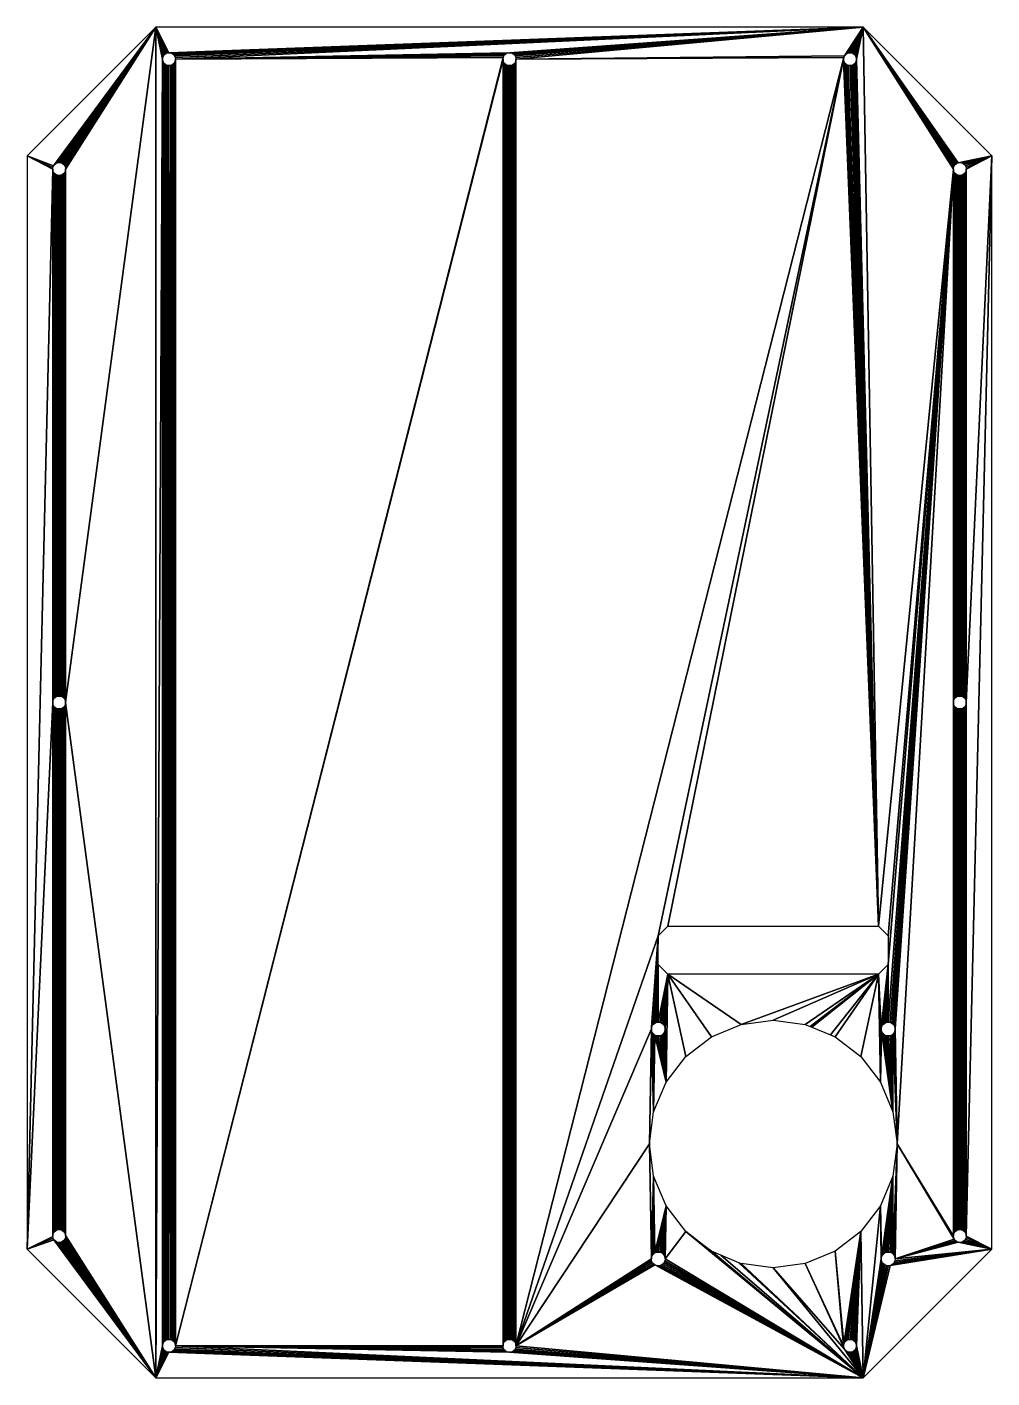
# Model space of a CAD drawing. Header units: metres. Extents: x 539 to 840, y -45 to 375.
import ezdxf

# ---------------------------------------------------------------- set-up
doc = ezdxf.new("R2010")
doc.units = ezdxf.units.M

msp = doc.modelspace()

# ---------------------------------------------------------------- meshes
at = {"layer": 'Layer0'}
mesh = msp.add_polyface(dxfattribs=at)
corners = [(579.5, -45.32, 202.88), (581.64, -35.32, 202.88), (581.64, 364.68, 202.88), (585.64, -35.32, 202.88), (687.5, -35.32, 202.88), (687.5, 364.68, 202.87), (547.57, 330.02, 202.88), (547.5, 164.68, 202.88), (547.57, 165.2, 202.88), (547.77, 329.54, 202.88), (547.77, 165.68, 202.88), (548.09, 329.13, 202.88), (548.09, 166.1, 202.88), (548.5, 328.81, 202.88), (548.5, 166.41, 202.88), (548.98, 328.61, 202.88), (548.98, 166.61, 202.88), (549.5, 328.54, 202.88), (549.5, 166.68, 202.88), (550.02, 328.61, 202.88), (550.02, 166.61, 202.88), (550.5, 328.81, 202.88), (550.5, 166.41, 202.88), (550.91, 329.13, 202.88), (550.91, 166.1, 202.88), (551.23, 329.54, 202.88), (551.23, 165.68, 202.88), (551.43, 330.02, 202.88), (551.43, 165.2, 202.88), (551.5, 330.54, 202.88), (551.5, 164.68, 202.88), (547.5, 330.54, 202.88), (539.5, 334.68, 202.88), (539.5, -5.32, 202.88), (547.51, -1.37, 202.88), (547.57, 164.16, 202.88), (547.68, -0.35, 202.88), (547.77, 163.68, 202.88), (547.95, 0.09, 202.88), (548.09, 163.27, 202.88), (548.34, 0.45, 202.88), (548.5, 162.95, 202.88), (548.8, 0.7, 202.88), (548.98, 162.75, 202.88), (549.31, 0.81, 202.88), (549.5, 162.68, 202.88), (549.5, 0.81, 202.88), (550.02, 162.75, 202.88), (550.33, 0.65, 202.88), (550.5, 162.95, 202.88), (550.77, 0.37, 202.88), (550.91, 163.27, 202.88), (551.13, -0.01, 202.88), (551.23, 163.68, 202.88), (551.37, -0.47, 202.88), (551.43, 164.16, 202.88), (551.49, -0.98, 202.88), (579.5, 374.68, 202.88), (581.71, 364.16, 202.88), (581.71, -34.8, 202.88), (581.91, 363.68, 202.88), (581.91, -34.32, 202.88), (582.23, 363.27, 202.88), (582.23, -33.9, 202.88), (582.64, 362.95, 202.88), (582.64, -33.59, 202.88), (583.12, 362.75, 202.88), (583.12, -33.39, 202.88), (583.64, 362.68, 202.88), (583.64, -33.32, 202.88), (584.16, 362.75, 202.88), (584.16, -33.39, 202.88), (584.64, 362.95, 202.88), (584.64, -33.59, 202.88), (585.06, 363.27, 202.88), (585.06, -33.9, 202.88), (585.37, 363.68, 202.88), (585.37, -34.32, 202.88), (585.57, 364.16, 202.88), (585.57, -34.8, 202.88), (585.64, 364.68, 202.88), (687.57, 364.16, 202.87), (687.57, -34.8, 202.88), (687.77, 363.68, 202.87), (687.77, -34.32, 202.88), (688.09, 363.27, 202.87), (688.09, -33.9, 202.88), (688.5, 362.95, 202.87), (688.5, -33.59, 202.88), (688.98, 362.75, 202.87), (688.98, -33.39, 202.88), (689.5, 362.68, 202.87)]
mesh.append_faces([[corners[k] for k in face] for face in [(35, 36, 37), (37, 38, 39), (39, 40, 41), (41, 42, 43), (43, 44, 45), (45, 46, 47), (47, 48, 49), (49, 50, 51), (51, 52, 53), (53, 54, 55), (55, 56, 30), (58, 59, 60), (60, 61, 62), (62, 63, 64), (64, 65, 66), (66, 67, 68), (68, 69, 70), (70, 71, 72), (72, 73, 74), (83, 84, 85), (85, 86, 87), (87, 88, 89), (89, 90, 91)]], dxfattribs={"vtx0": -1, "vtx1": -1})
mesh.append_faces([[corners[k] for k in face] for face in [(0, 1, 2), (3, 4, 5), (33, 7, 31), (30, 0, 57)]], dxfattribs={"vtx0": -1, "vtx1": -1, "vtx2": -1})
mesh.append_faces([[corners[k] for k in face] for face in [(6, 7, 8), (9, 8, 10), (11, 10, 12), (13, 12, 14), (15, 14, 16), (17, 16, 18), (19, 18, 20), (21, 20, 22), (23, 22, 24), (25, 24, 26), (27, 26, 28), (29, 28, 30), (31, 32, 33), (34, 35, 7), (58, 1, 59), (60, 59, 61), (62, 61, 63), (64, 63, 65), (66, 65, 67), (68, 67, 69), (70, 69, 71), (72, 71, 73), (74, 73, 75), (76, 75, 77), (78, 77, 79), (80, 79, 3), (81, 4, 82), (83, 82, 84), (85, 84, 86), (87, 86, 88), (89, 88, 90)]], dxfattribs={"vtx0": -1, "vtx2": -1})
mesh = msp.add_polyface(dxfattribs=at)
corners = [(547.5, 164.68, 202.88), (547.57, 330.02, 202.88), (547.5, 330.54, 202.88), (547.57, 165.2, 202.88), (547.77, 329.54, 202.88), (547.77, 165.68, 202.88), (548.09, 329.13, 202.88), (548.09, 166.1, 202.88), (548.5, 328.81, 202.88), (548.5, 166.41, 202.88), (548.98, 328.61, 202.88), (548.98, 166.61, 202.88), (549.5, 328.54, 202.88), (549.5, 166.68, 202.88), (550.02, 328.61, 202.88), (550.02, 166.61, 202.88), (550.5, 328.81, 202.88), (550.5, 166.41, 202.88), (550.91, 329.13, 202.88), (550.91, 166.1, 202.88), (551.23, 329.54, 202.88), (551.23, 165.68, 202.88), (551.43, 330.02, 202.88), (551.43, 165.2, 202.88), (551.5, 330.54, 202.88), (539.5, 334.68, 202.88), (547.77, 331.54, 202.88), (579.5, 374.68, 202.88), (547.57, 331.06, 202.88), (548.09, 331.95, 202.88), (548.5, 332.27, 202.88), (548.98, 332.47, 202.88), (549.5, 332.54, 202.88), (550.02, 332.47, 202.88), (550.5, 332.27, 202.88), (550.91, 331.95, 202.88), (551.23, 331.54, 202.88), (551.43, 331.06, 202.88), (551.5, 164.68, 202.88), (579.5, -45.32, 202.88), (581.64, 364.68, 202.88), (581.71, 365.2, 202.88), (581.91, 365.68, 202.88), (582.23, 366.1, 202.88), (582.64, 366.41, 202.88), (583.12, 366.61, 202.88), (583.64, 366.68, 202.88), (799.5, 374.68, 202.87), (584.16, 366.61, 202.88), (584.64, 366.41, 202.88), (585.06, 366.1, 202.88), (585.37, 365.68, 202.88), (585.57, 365.2, 202.88), (585.64, 364.68, 202.88), (689.5, 366.68, 202.87), (688.98, 366.61, 202.87), (688.5, 366.41, 202.87), (688.09, 366.1, 202.87), (687.77, 365.68, 202.87), (687.57, 365.2, 202.87), (585.64, -35.32, 202.88), (687.5, 364.68, 202.87), (793.43, 365.2, 202.87), (691.5, 364.68, 202.87), (691.5, -35.32, 202.88), (581.64, -35.32, 202.88), (581.71, 364.16, 202.88), (585.06, 363.27, 202.88), (585.06, -33.9, 202.88), (585.37, 363.68, 202.88), (585.37, -34.32, 202.88), (585.57, 364.16, 202.88), (585.57, -34.8, 202.88), (687.5, -35.32, 202.88), (687.57, 364.16, 202.87), (687.57, -34.8, 202.88), (687.77, 363.68, 202.87), (690.91, 363.27, 202.87), (690.91, -33.9, 202.88), (691.23, 363.68, 202.87), (691.23, -34.32, 202.88), (691.43, 364.16, 202.87), (691.43, -34.8, 202.88)]
mesh.append_faces([[corners[k] for k in face] for face in [(1, 3, 4), (4, 5, 6), (6, 7, 8), (8, 9, 10), (10, 11, 12), (12, 13, 14), (14, 15, 16), (16, 17, 18), (18, 19, 20), (20, 21, 22), (22, 23, 24), (25, 26, 27), (26, 25, 28), (28, 25, 2), (27, 46, 47), (54, 53, 55), (55, 53, 56), (56, 53, 57), (57, 53, 58), (58, 53, 59), (59, 60, 61), (67, 68, 69), (69, 70, 71), (71, 72, 53), (74, 75, 76), (77, 78, 79), (79, 80, 81), (81, 82, 63)]], dxfattribs={"vtx0": -1, "vtx1": -1})
mesh.append_faces([[corners[k] for k in face] for face in [(27, 24, 38), (27, 39, 40), (47, 53, 54), (59, 53, 60), (62, 63, 64)]], dxfattribs={"vtx0": -1, "vtx1": -1, "vtx2": -1})
mesh.append_faces([[corners[k] for k in face] for face in [(0, 1, 2), (27, 26, 29), (27, 29, 30), (27, 30, 31), (27, 31, 32), (27, 32, 33), (27, 33, 34), (27, 34, 35), (27, 35, 36), (27, 36, 37), (27, 37, 24), (27, 40, 41), (27, 41, 42), (27, 42, 43), (27, 43, 44), (27, 44, 45), (27, 45, 46), (47, 46, 48), (47, 48, 49), (47, 49, 50), (47, 50, 51), (47, 51, 52), (47, 52, 53), (65, 66, 40), (73, 74, 61)]], dxfattribs={"vtx0": -1, "vtx2": -1})
mesh = msp.add_polyface(dxfattribs=at)
corners = [(827.5, 164.68, 202.87), (827.57, 330.02, 202.87), (827.5, 330.54, 202.87), (827.57, 165.2, 202.87), (827.77, 329.54, 202.87), (827.77, 165.68, 202.87), (828.09, 329.13, 202.87), (828.09, 166.1, 202.87), (828.5, 328.81, 202.87), (828.5, 166.41, 202.87), (828.98, 328.61, 202.87), (828.98, 166.61, 202.87), (829.5, 328.54, 202.87), (829.5, 166.68, 202.87), (830.02, 328.61, 202.87), (830.02, 166.61, 202.87), (830.5, 328.81, 202.87), (830.5, 166.41, 202.87), (830.91, 329.13, 202.87), (830.91, 166.1, 202.87), (831.23, 329.54, 202.87), (831.23, 165.68, 202.87), (831.43, 330.02, 202.87), (831.43, 165.2, 202.87), (831.5, 330.54, 202.87), (793.36, 364.68, 202.87), (804.25, 95.18, 202.87), (793.43, 364.16, 202.87), (793.63, 363.68, 202.87), (793.94, 363.27, 202.87), (794.36, 362.95, 202.87), (794.84, 362.75, 202.87), (795.36, 362.68, 202.87), (795.88, 362.75, 202.87), (796.36, 362.95, 202.87), (796.77, 363.27, 202.87), (797.09, 363.68, 202.87), (797.29, 364.16, 202.87), (797.36, 364.68, 202.87), (799.5, 374.68, 202.87), (827.57, 331.06, 202.87), (827.77, 331.54, 202.87), (828.09, 331.95, 202.87), (828.5, 332.27, 202.87), (828.98, 332.47, 202.87), (839.5, 334.68, 202.87), (829.5, 332.54, 202.87), (830.02, 332.47, 202.87), (830.5, 332.27, 202.87), (830.91, 331.95, 202.87), (831.23, 331.54, 202.87), (831.43, 331.06, 202.87), (831.5, 164.68, 202.87), (689.5, 366.68, 202.87), (690.02, 366.61, 202.87), (690.5, 366.41, 202.87), (690.91, 366.1, 202.87), (691.23, 365.68, 202.87), (691.43, 365.2, 202.87), (691.5, 364.68, 202.87), (793.63, 365.68, 202.87), (793.43, 365.2, 202.87), (738.75, 95.18, 202.87), (793.94, 366.1, 202.87), (794.36, 366.41, 202.87), (794.84, 366.61, 202.87), (795.36, 366.68, 202.87), (795.88, 366.61, 202.87), (796.36, 366.41, 202.87), (796.77, 366.1, 202.87), (797.09, 365.68, 202.87), (797.29, 365.2, 202.87)]
mesh.append_faces([[corners[k] for k in face] for face in [(1, 3, 4), (4, 5, 6), (6, 7, 8), (8, 9, 10), (10, 11, 12), (12, 13, 14), (14, 15, 16), (16, 17, 18), (18, 19, 20), (20, 21, 22), (22, 23, 24), (25, 26, 27), (27, 26, 28), (28, 26, 29), (29, 26, 30), (30, 26, 31), (31, 26, 32), (32, 26, 33), (33, 26, 34), (34, 26, 35), (35, 26, 36), (36, 26, 37), (37, 26, 38), (39, 44, 45), (60, 59, 61), (61, 62, 25)]], dxfattribs={"vtx0": -1, "vtx1": -1})
mesh.append_faces([[corners[k] for k in face] for face in [(38, 26, 39), (39, 26, 2), (45, 24, 52), (39, 59, 60)]], dxfattribs={"vtx0": -1, "vtx1": -1, "vtx2": -1})
mesh.append_faces([[corners[k] for k in face] for face in [(0, 1, 2), (39, 2, 40), (39, 40, 41), (39, 41, 42), (39, 42, 43), (39, 43, 44), (45, 44, 46), (45, 46, 47), (45, 47, 48), (45, 48, 49), (45, 49, 50), (45, 50, 51), (45, 51, 24), (39, 53, 54), (39, 54, 55), (39, 55, 56), (39, 56, 57), (39, 57, 58), (39, 58, 59), (39, 60, 63), (39, 63, 64), (39, 64, 65), (39, 65, 66), (39, 66, 67), (39, 67, 68), (39, 68, 69), (39, 69, 70), (39, 70, 71), (39, 71, 38)]], dxfattribs={"vtx0": -1, "vtx2": -1})
mesh = msp.add_polyface(dxfattribs=at)
corners = [(827.57, 330.02, 202.87), (827.5, 164.68, 202.87), (827.57, 165.2, 202.87), (827.77, 329.54, 202.87), (827.77, 165.68, 202.87), (828.09, 329.13, 202.87), (828.09, 166.1, 202.87), (828.5, 328.81, 202.87), (828.5, 166.41, 202.87), (828.98, 328.61, 202.87), (828.98, 166.61, 202.87), (829.5, 328.54, 202.87), (829.5, 166.68, 202.87), (830.02, 328.61, 202.87), (830.02, 166.61, 202.87), (830.5, 328.81, 202.87), (830.5, 166.41, 202.87), (830.91, 329.13, 202.87), (830.91, 166.1, 202.87), (831.23, 329.54, 202.87), (831.23, 165.68, 202.87), (831.43, 330.02, 202.87), (831.43, 165.2, 202.87), (831.5, 330.54, 202.87), (831.5, 164.68, 202.87), (827.5, -1.18, 202.87), (827.57, 164.16, 202.87), (827.57, -0.66, 202.87), (827.77, 163.68, 202.87), (827.77, -0.18, 202.87), (828.09, 163.27, 202.87), (828.09, 0.24, 202.87), (828.5, 162.95, 202.87), (828.5, 0.56, 202.87), (828.98, 162.75, 202.87), (828.98, 0.76, 202.87), (829.5, 162.68, 202.87), (829.5, 0.82, 202.87), (830.02, 162.75, 202.87), (830.02, 0.76, 202.87), (830.5, 162.95, 202.87), (830.5, 0.56, 202.87), (830.91, 163.27, 202.87), (830.91, 0.24, 202.87), (831.23, 163.68, 202.87), (831.23, -0.18, 202.87), (831.43, 164.16, 202.87), (831.43, -0.66, 202.87), (810, 27.43, 202.87), (827.5, 330.54, 202.87), (831.5, -1.18, 202.87), (839.5, -5.32, 202.87), (839.5, 334.68, 202.87), (804.25, 95.18, 202.87), (793.36, 364.68, 202.87), (738.75, 95.18, 202.87), (807.25, 92.18, 202.87), (807.25, 83.18, 202.87), (807.25, 65.33, 202.87), (807.81, 65.25, 202.87), (808.33, 65.04, 202.87), (808.77, 64.7, 202.87), (809.11, 64.25, 202.87), (809.33, 63.73, 202.87), (809.4, 63.18, 202.87), (735.19, 65.25, 202.87), (735.75, 83.18, 202.87), (735.75, 92.18, 202.87), (735.75, 65.33, 202.87), (738.75, 80.18, 202.87), (761.54, 64.61, 202.87), (804.25, 80.18, 202.87), (805.1, 63.18, 202.87), (793.43, 365.2, 202.87), (691.5, -35.32, 202.88), (733.67, 63.73, 202.87), (733.89, 64.25, 202.87), (734.23, 64.7, 202.87), (734.68, 65.04, 202.87), (689.5, 362.68, 202.87), (688.98, -33.39, 202.88), (689.5, -33.32, 202.88), (690.02, 362.75, 202.87), (690.02, -33.39, 202.88), (690.5, 362.95, 202.87), (690.5, -33.59, 202.88), (690.91, 363.27, 202.87), (690.91, -33.9, 202.88), (691.23, 363.68, 202.87), (691.23, -34.32, 202.88), (691.43, 364.16, 202.87), (691.43, -34.8, 202.88), (691.5, 364.68, 202.87)]
mesh.append_faces([[corners[k] for k in face] for face in [(26, 27, 28), (28, 29, 30), (30, 31, 32), (32, 33, 34), (34, 35, 36), (36, 37, 38), (38, 39, 40), (40, 41, 42), (42, 43, 44), (44, 45, 46), (46, 47, 24), (53, 54, 55), (66, 68, 69), (69, 70, 71), (71, 72, 57), (79, 81, 82), (82, 83, 84), (84, 85, 86)]], dxfattribs={"vtx0": -1, "vtx1": -1})
mesh.append_faces([[corners[k] for k in face] for face in [(48, 25, 49), (49, 25, 1), (49, 57, 58), (49, 64, 48), (52, 24, 50), (73, 74, 67)]], dxfattribs={"vtx0": -1, "vtx1": -1, "vtx2": -1})
mesh.append_faces([[corners[k] for k in face] for face in [(0, 1, 2), (3, 2, 4), (5, 4, 6), (7, 6, 8), (9, 8, 10), (11, 10, 12), (13, 12, 14), (15, 14, 16), (17, 16, 18), (19, 18, 20), (21, 20, 22), (23, 22, 24), (25, 26, 1), (50, 51, 52), (49, 53, 56), (49, 56, 57), (49, 58, 59), (49, 59, 60), (49, 60, 61), (49, 61, 62), (49, 62, 63), (49, 63, 64), (65, 66, 67), (67, 75, 76), (67, 76, 77), (67, 77, 78), (67, 78, 65), (73, 67, 55), (79, 80, 81), (82, 81, 83), (84, 83, 85), (86, 85, 87), (88, 87, 89), (90, 89, 91), (92, 91, 74)]], dxfattribs={"vtx0": -1, "vtx2": -1})
mesh = msp.add_polyface(dxfattribs=at)
corners = [(581.64, -35.32, 202.88), (579.5, -45.32, 202.88), (581.71, -35.84, 202.88), (581.91, -36.32, 202.88), (582.23, -36.73, 202.88), (582.64, -37.05, 202.88), (583.12, -37.25, 202.88), (583.64, -37.32, 202.88), (799.5, -45.32, 202.87), (584.16, -37.25, 202.88), (584.64, -37.05, 202.88), (585.06, -36.73, 202.88), (585.37, -36.32, 202.88), (585.57, -35.84, 202.88), (585.64, -35.32, 202.88), (689.5, -37.32, 202.88), (688.98, -37.25, 202.88), (688.5, -37.05, 202.88), (688.09, -36.73, 202.88), (687.77, -36.32, 202.88), (687.57, -35.84, 202.88), (687.5, -35.32, 202.88), (690.02, -37.25, 202.88), (690.5, -37.05, 202.88), (691.5, -35.32, 202.88), (734.68, -10.19, 202.87), (734.23, -9.84, 202.87), (733.89, -9.4, 202.87), (733.67, -8.88, 202.87), (733.6, -8.32, 202.87), (733, 27.43, 202.87), (547.57, 164.16, 202.88), (547.51, -1.37, 202.88), (547.53, -0.85, 202.88), (547.68, -0.35, 202.88), (547.77, 163.68, 202.88), (547.95, 0.09, 202.88), (548.09, 163.27, 202.88), (548.34, 0.45, 202.88), (548.5, 162.95, 202.88), (548.8, 0.7, 202.88), (548.98, 162.75, 202.88), (549.31, 0.81, 202.88), (549.5, 162.68, 202.88), (549.5, 0.81, 202.88), (550.02, 162.75, 202.88), (549.83, 0.8, 202.88), (550.33, 0.65, 202.88), (550.5, 162.95, 202.88), (550.77, 0.37, 202.88), (550.91, 163.27, 202.88), (551.13, -0.01, 202.88), (551.23, 163.68, 202.88), (551.37, -0.47, 202.88), (551.43, 164.16, 202.88), (551.49, -0.98, 202.88), (547.5, 164.68, 202.88), (539.5, -5.32, 202.88), (547.63, -1.88, 202.88), (547.87, -2.34, 202.88), (548.23, -2.72, 202.88), (548.67, -3, 202.88), (549.17, -3.15, 202.88), (549.69, -3.17, 202.88), (550.2, -3.05, 202.88), (550.66, -2.8, 202.88), (550.9, -2.58, 202.88), (551.05, -2.45, 202.88), (551.32, -2, 202.88), (551.47, -1.5, 202.88), (551.5, 164.68, 202.88), (735.75, 92.18, 202.87), (733.6, 63.18, 202.87)]
mesh.append_faces([[corners[k] for k in face] for face in [(0, 1, 2), (2, 1, 3), (3, 1, 4), (4, 1, 5), (5, 1, 6), (6, 1, 7), (7, 8, 9), (9, 8, 10), (10, 8, 11), (11, 8, 12), (12, 8, 13), (13, 8, 14), (15, 8, 22), (22, 8, 23), (32, 57, 58), (58, 57, 59), (59, 1, 60), (60, 1, 61), (61, 1, 62), (62, 1, 63), (63, 1, 64), (64, 1, 65), (65, 1, 66), (66, 1, 67), (67, 1, 68), (68, 1, 69), (69, 1, 55)]], dxfattribs={"vtx0": -1, "vtx1": -1})
mesh.append_faces([[corners[k] for k in face] for face in [(14, 8, 15), (24, 29, 30), (56, 57, 32), (55, 1, 70), (71, 24, 72), (72, 24, 30)]], dxfattribs={"vtx0": -1, "vtx1": -1, "vtx2": -1})
mesh.append_faces([[corners[k] for k in face] for face in [(7, 1, 8), (14, 15, 16), (14, 16, 17), (14, 17, 18), (14, 18, 19), (14, 19, 20), (14, 20, 21), (24, 25, 26), (24, 26, 27), (24, 27, 28), (24, 28, 29), (31, 32, 33), (31, 33, 34), (35, 34, 36), (37, 36, 38), (39, 38, 40), (41, 40, 42), (43, 42, 44), (45, 44, 46), (45, 46, 47), (48, 47, 49), (50, 49, 51), (52, 51, 53), (54, 53, 55), (59, 57, 1)]], dxfattribs={"vtx0": -1, "vtx2": -1})
mesh = msp.add_polyface(dxfattribs=at)
corners = [(827.57, 164.16, 202.87), (827.5, -1.18, 202.87), (827.57, -0.66, 202.87), (827.77, 163.68, 202.87), (827.77, -0.18, 202.87), (828.09, 163.27, 202.87), (828.09, 0.24, 202.87), (828.5, 162.95, 202.87), (828.5, 0.56, 202.87), (828.98, 162.75, 202.87), (828.98, 0.76, 202.87), (829.5, 162.68, 202.87), (829.5, 0.82, 202.87), (830.02, 162.75, 202.87), (830.02, 0.76, 202.87), (830.5, 162.95, 202.87), (830.5, 0.56, 202.87), (830.91, 163.27, 202.87), (830.91, 0.24, 202.87), (831.23, 163.68, 202.87), (831.23, -0.18, 202.87), (831.43, 164.16, 202.87), (831.43, -0.66, 202.87), (831.5, 164.68, 202.87), (831.5, -1.18, 202.87), (809.4, -8.32, 202.87), (827.77, -2.18, 202.87), (810, 27.43, 202.87), (827.57, -1.69, 202.87), (831.43, -1.69, 202.87), (839.5, -5.32, 202.87), (804.25, 80.18, 202.87), (761.54, 64.61, 202.87), (771.5, 65.93, 202.87), (781.46, 64.61, 202.87), (782.97, 63.99, 202.87), (783.53, 63.76, 202.87), (789.25, 61.39, 202.87), (790.75, 60.77, 202.87), (798.72, 54.65, 202.87), (804.84, 46.68, 202.87), (805.1, 63.18, 202.87), (807.25, 83.18, 202.87), (805.17, 63.73, 202.87), (805.39, 64.25, 202.87), (805.73, 64.7, 202.87), (806.18, 65.04, 202.87), (806.69, 65.25, 202.87), (807.25, 65.33, 202.87), (805.17, 62.62, 202.87), (808.69, 37.39, 202.87), (805.39, 62.1, 202.87), (805.73, 61.66, 202.87), (806.18, 61.31, 202.87), (806.69, 61.1, 202.87), (807.25, 61.03, 202.87), (807.81, 61.1, 202.87), (808.33, 61.31, 202.87), (808.77, 61.66, 202.87), (809.11, 62.1, 202.87), (809.33, 62.62, 202.87), (809.4, 63.18, 202.87), (804.84, 8.18, 202.87), (805.17, -7.77, 202.87), (808.69, 17.46, 202.87), (805.1, -8.32, 202.87), (805.39, -7.25, 202.87), (805.73, -6.8, 202.87), (806.18, -6.46, 202.87), (806.69, -6.25, 202.87), (807.25, -6.17, 202.87), (807.81, -6.25, 202.87), (808.33, -6.46, 202.87), (808.77, -6.8, 202.87), (809.11, -7.25, 202.87), (809.33, -7.77, 202.87)]
mesh.append_faces([[corners[k] for k in face] for face in [(29, 30, 24), (49, 50, 51), (51, 50, 52), (52, 50, 53), (53, 50, 54), (54, 50, 55), (55, 50, 56), (56, 50, 57), (57, 50, 58), (58, 27, 59), (59, 27, 60), (60, 27, 61), (62, 63, 64), (63, 62, 65), (64, 73, 27)]], dxfattribs={"vtx0": -1, "vtx1": -1})
mesh.append_faces([[corners[k] for k in face] for face in [(25, 26, 27), (31, 40, 41)]], dxfattribs={"vtx0": -1, "vtx1": -1, "vtx2": -1})
mesh.append_faces([[corners[k] for k in face] for face in [(0, 1, 2), (3, 2, 4), (5, 4, 6), (7, 6, 8), (9, 8, 10), (11, 10, 12), (13, 12, 14), (15, 14, 16), (17, 16, 18), (19, 18, 20), (21, 20, 22), (23, 22, 24), (27, 26, 28), (27, 28, 1), (31, 32, 33), (31, 33, 34), (31, 34, 35), (31, 35, 36), (31, 36, 37), (31, 37, 38), (31, 38, 39), (31, 39, 40), (42, 41, 43), (42, 43, 44), (42, 44, 45), (42, 45, 46), (42, 46, 47), (42, 47, 48), (40, 49, 41), (49, 40, 50), (58, 50, 27), (64, 63, 66), (64, 66, 67), (64, 67, 68), (64, 68, 69), (64, 69, 70), (64, 70, 71), (64, 71, 72), (64, 72, 73), (27, 73, 74), (27, 74, 75), (27, 75, 25)]], dxfattribs={"vtx0": -1, "vtx2": -1})
mesh = msp.add_polyface(dxfattribs=at)
corners = [(690.5, -37.05, 202.88), (799.5, -45.32, 202.87), (690.91, -36.73, 202.88), (691.23, -36.32, 202.88), (691.43, -35.84, 202.88), (691.5, -35.32, 202.88), (734.68, -10.19, 202.87), (735.19, -10.4, 202.87), (735.75, -10.47, 202.87), (736.31, -10.4, 202.87), (736.83, -10.19, 202.87), (737.27, -9.84, 202.87), (737.61, -9.4, 202.87), (737.83, -8.88, 202.87), (737.9, -8.32, 202.87), (744.28, 0.2, 202.87), (738.16, 8.18, 202.87), (749.48, -3.79, 202.87), (750.3, -4.42, 202.87), (752.25, -5.92, 202.87), (735.75, 83.18, 202.87), (735.19, 65.25, 202.87), (735.75, 65.33, 202.87), (738.75, 80.18, 202.87), (736.31, 65.25, 202.87), (736.83, 65.04, 202.87), (737.27, 64.7, 202.87), (737.61, 64.25, 202.87), (737.83, 63.73, 202.87), (737.9, 63.18, 202.87), (738.16, 46.68, 202.87), (744.28, 54.65, 202.87), (752.25, 60.77, 202.87), (761.54, 64.61, 202.87), (734.31, 37.39, 202.87), (733.6, 63.18, 202.87), (733, 27.43, 202.87), (733.67, 62.62, 202.87), (733.89, 62.1, 202.87), (734.23, 61.66, 202.87), (734.68, 61.31, 202.87), (735.19, 61.1, 202.87), (735.75, 61.03, 202.87), (736.31, 61.1, 202.87), (736.83, 61.31, 202.87), (737.27, 61.66, 202.87), (737.61, 62.1, 202.87), (737.83, 62.62, 202.87), (733.6, -8.32, 202.87), (734.31, 17.46, 202.87), (733.67, -7.77, 202.87), (733.89, -7.25, 202.87), (734.23, -6.8, 202.87), (734.68, -6.46, 202.87), (735.19, -6.25, 202.87), (735.75, -6.17, 202.87), (736.31, -6.25, 202.87), (736.83, -6.46, 202.87), (737.27, -6.8, 202.87), (737.61, -7.25, 202.87), (737.83, -7.77, 202.87), (735.75, 92.18, 202.87), (733.67, 63.73, 202.87)]
mesh.append_faces([[corners[k] for k in face] for face in [(0, 1, 2), (2, 1, 3), (3, 1, 4), (4, 1, 5), (6, 1, 7), (7, 1, 8), (8, 1, 9), (9, 1, 10), (10, 1, 11), (11, 1, 12), (12, 1, 13), (13, 1, 14), (15, 1, 17), (17, 1, 18), (18, 1, 19), (34, 35, 36), (35, 34, 37), (37, 34, 38), (38, 34, 39), (39, 34, 40), (40, 30, 41), (41, 30, 42), (42, 30, 43), (43, 30, 44), (44, 30, 45), (45, 30, 46), (46, 30, 47), (47, 30, 29), (49, 53, 16)]], dxfattribs={"vtx0": -1, "vtx1": -1})
mesh.append_faces([[corners[k] for k in face] for face in [(5, 1, 6), (14, 1, 15), (23, 29, 30)]], dxfattribs={"vtx0": -1, "vtx1": -1, "vtx2": -1})
mesh.append_faces([[corners[k] for k in face] for face in [(14, 15, 16), (20, 21, 22), (23, 22, 24), (23, 24, 25), (23, 25, 26), (23, 26, 27), (23, 27, 28), (23, 28, 29), (23, 30, 31), (23, 31, 32), (23, 32, 33), (40, 34, 30), (48, 49, 36), (49, 48, 50), (49, 50, 51), (49, 51, 52), (49, 52, 53), (16, 53, 54), (16, 54, 55), (16, 55, 56), (16, 56, 57), (16, 57, 58), (16, 58, 59), (16, 59, 60), (16, 60, 14), (61, 35, 62)]], dxfattribs={"vtx0": -1, "vtx2": -1})
mesh = msp.add_polyface(dxfattribs=at)
corners = [(752.25, -5.92, 202.87), (799.5, -45.32, 202.87), (755.16, -7.12, 202.87), (760.84, -9.48, 202.87), (761.54, -9.76, 202.87), (771.5, -11.07, 202.87), (793.63, -36.32, 202.87), (781.46, -9.76, 202.87), (793.43, -35.84, 202.87), (793.36, -35.32, 202.87), (790.75, -5.92, 202.87), (793.94, -36.73, 202.87), (794.36, -37.05, 202.87), (794.84, -37.25, 202.87), (795.36, -37.32, 202.87), (795.88, -37.25, 202.87), (796.36, -37.05, 202.87), (796.77, -36.73, 202.87), (797.09, -36.32, 202.87), (797.29, -35.84, 202.87), (797.36, -35.32, 202.87), (798.72, 0.2, 202.87), (804.84, 8.18, 202.87), (805.1, -8.32, 202.87), (805.17, -8.88, 202.87), (805.39, -9.4, 202.87), (805.73, -9.84, 202.87), (806.18, -10.19, 202.87), (806.69, -10.4, 202.87), (807.25, -10.47, 202.87), (807.81, -10.4, 202.87), (839.5, -5.32, 202.87), (808.33, -10.19, 202.87), (808.77, -9.84, 202.87), (809.11, -9.4, 202.87), (809.33, -8.88, 202.87), (809.4, -8.32, 202.87), (828.98, -3.11, 202.87), (828.5, -2.91, 202.87), (828.09, -2.59, 202.87), (827.77, -2.18, 202.87), (829.5, -3.18, 202.87), (830.02, -3.11, 202.87), (830.5, -2.91, 202.87), (830.91, -2.59, 202.87), (831.23, -2.18, 202.87), (831.43, -1.69, 202.87), (793.43, -34.8, 202.87), (793.63, -34.32, 202.87), (793.94, -33.9, 202.87), (794.36, -33.59, 202.87), (794.84, -33.39, 202.87), (795.36, -33.32, 202.87), (795.88, -33.39, 202.87), (796.36, -33.59, 202.87), (796.77, -33.9, 202.87), (797.09, -34.32, 202.87), (797.29, -34.8, 202.87)]
mesh.append_faces([[corners[k] for k in face] for face in [(0, 1, 2), (2, 1, 3), (3, 1, 4), (4, 1, 5), (5, 6, 7), (7, 9, 10), (6, 1, 11), (11, 1, 12), (12, 1, 13), (13, 1, 14), (14, 1, 15), (15, 1, 16), (16, 1, 17), (17, 1, 18), (18, 1, 19), (19, 1, 20), (21, 1, 22), (23, 1, 24), (24, 1, 25), (25, 1, 26), (26, 1, 27), (27, 1, 28), (28, 1, 29), (29, 1, 30), (30, 31, 32), (32, 31, 33), (33, 31, 34), (34, 31, 35), (35, 31, 36), (37, 31, 41), (41, 31, 42), (42, 31, 43), (43, 31, 44), (44, 31, 45), (45, 31, 46), (10, 47, 21), (47, 10, 9)]], dxfattribs={"vtx0": -1, "vtx1": -1})
mesh.append_faces([[corners[k] for k in face] for face in [(5, 1, 6), (20, 1, 21), (22, 1, 23), (36, 31, 37)]], dxfattribs={"vtx0": -1, "vtx1": -1, "vtx2": -1})
mesh.append_faces([[corners[k] for k in face] for face in [(7, 6, 8), (7, 8, 9), (30, 1, 31), (36, 37, 38), (36, 38, 39), (36, 39, 40), (21, 47, 48), (21, 48, 49), (21, 49, 50), (21, 50, 51), (21, 51, 52), (21, 52, 53), (21, 53, 54), (21, 54, 55), (21, 55, 56), (21, 56, 57), (21, 57, 20)]], dxfattribs={"vtx0": -1, "vtx2": -1})

doc.saveas('drawing.dxf')
